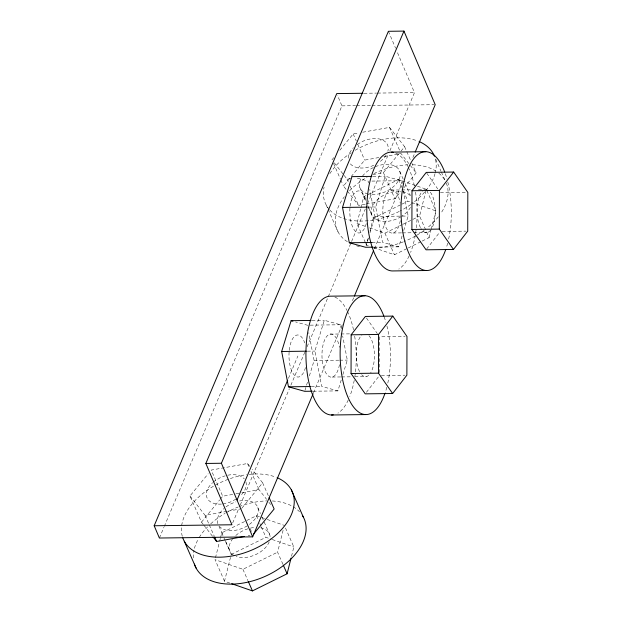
<?xml version="1.0" encoding="UTF-8"?>
<svg xmlns="http://www.w3.org/2000/svg" width="622" height="622" viewBox="0 0 622 622"><rect width="100%" height="100%" fill="white"/><g stroke="black" fill="none" stroke-linecap="round" stroke-linejoin="round"><path stroke-width="0.47" stroke-dasharray="3.11 2.33" d="M379.467 372.609L379.552 336.813L405.085 336.486M215.469 557.779L219.418 542.073M219.652 541.148L220.351 538.38M220.585 537.455L221.743 532.836L256.412 515.724L266.317 519.152M229.915 583.102L224.511 581.228L231.244 554.435L225.545 541.474M365.355 242.51L356.989 223.5L360.706 208.72M360.939 207.795L363.73 196.715L366.327 195.425M282.924 564.278L277.599 552.188L283.407 529.089M368.294 245.729L366.49 245.099L368.582 236.788M369.981 231.244L373.231 218.314L367.905 206.216M291.516 556.231L293.841 546.995L285.482 527.985M422.159 241.087L429.087 237.658L419.586 216.059L426.093 190.192M429.087 237.658L430.945 230.272M431.178 229.347L435.828 210.874L426.327 189.275L398.391 179.595L367.19 194.997M341.214 380.026L337.894 390.896L321.675 386.394L314.88 351.08L324.295 320.268L340.514 324.77L341.408 329.419M304.959 390.406L307.727 381.348M309.391 375.913L314.102 360.503L308.737 332.622M402.069 235.971L398.741 246.848L382.522 242.339L375.727 207.025L385.15 176.213L401.361 180.722L401.898 183.506M366.086 245.449L367.198 241.826M367.47 240.916L368.582 237.293M369.966 232.76L374.949 216.448L369.763 189.5M342.877 374.584L347.309 360.084L342.66 335.927M403.725 230.537L408.164 216.036L403.507 191.871M159.387 538.022L163.92 527.285M164.301 526.391L341.937 105.864L337.474 95.353M288.437 378.37L297.884 356.002M232.667 522.993L238.716 508.672M240.224 505.095L289.362 388.781M290.871 385.197L304.858 352.091M307.12 346.726L365.324 208.938M367.594 203.565L388.385 154.357M389.893 150.781L414.462 92.624L397.093 51.735M313.519 392.793L342.24 324.793M352.449 300.636L353.957 297.059M374.366 248.746L402.714 181.64M412.922 157.483L414.812 153.004M426.645 249.033L439.715 232.224M366.389 392.327L378.86 376.279M331.961 159.862L333.781 157.646M339.845 150.236L353.187 133.955L358.925 132.914M365.269 204.148L358.575 205.361L343.468 186.017L364.694 160.111L379.039 157.514M372.881 174.533L383.401 172.636L400.381 151.908M400.988 151.162L404.627 146.722L389.52 127.386L362.75 132.222M366.226 203.977L394.908 198.791L400.972 191.389M404.005 187.681L416.134 172.877L411.912 163.291M203.231 524.377L201.489 522.146L189.982 495.991L208.176 473.777M201.489 522.146L219.683 499.933M220.289 499.194L222.715 496.232L235.139 493.985M242.02 508.018L262.639 482.843L252.182 469.454M357.316 144.421L362.012 141.676A21.039 13.179 -23.7 0 1 387.864 151.239M235.901 499.101L232.597 501.037A21.039 13.179 -23.7 0 1 222.272 504.022M373.231 218.314L400.965 204.622M401.828 204.195L407.9 201.194L435.828 210.874M369.6 227.87L384.917 233.18L402.255 224.62M403.118 224.192L419.586 216.059M373.698 247.595L394.426 254.779L407.426 248.357M408.289 247.929L421.288 241.515M231.244 554.435L265.913 537.322L271.316 539.196M224.511 581.228L215.002 559.629L242.938 569.301L277.599 552.188M383.821 156.651L401.027 153.541L416.134 172.877M344.168 175.482L347.068 179.206L351.85 178.343M249.857 466.484L247.533 463.507L211.208 470.077L222.715 496.232M236.096 493.814L240.877 492.943M241.834 492.772L259.04 489.662L266.597 499.334M189.982 495.991L205.089 515.327L227.077 511.354M228.033 511.175L241.414 508.757M248.147 535.775L250.06 535.433M363.932 93.253L376.567 93.098M377.538 93.082L414.462 92.624M341.937 105.864L355.543 105.693M356.515 105.678L371.085 105.499M372.057 105.483L434.249 104.706M372.811 176.368L385.15 176.213M371.948 181.088L401.361 180.722M390.919 190.06L410.878 189.811M418.474 189.71L425.129 189.632A21.56 9.128 89.3 0 1 427.508 189.873M440.399 192.758L466.881 192.423M368.138 207.126L375.727 207.025M374.949 216.448L408.164 216.036M442.195 231.431L465.839 231.135M392.964 233.001L401.517 232.892M402.465 232.885L412.915 232.752M413.871 232.737L427.166 232.574M372.088 242.471L382.522 242.339M374.071 247.159L398.741 246.848M311.964 320.423L324.295 320.268M340.514 324.77L307.307 325.189L295.59 321.939M330.072 334.107L350.971 333.851M307.291 351.173L314.88 351.08M314.102 360.503L338.772 360.192M339.721 360.185L347.309 360.084M381.348 375.486L404.992 375.19M332.117 377.056L340.669 376.948M341.618 376.94L351.119 376.815M354.921 376.769L366.319 376.629M311.241 386.526L321.675 386.394M313.224 391.207L337.894 390.896M357.347 178.133L368.154 181.134L368.512 182.992M356.989 223.5L366 226.626M267.219 519.463L284.34 525.396M272.218 539.507L293.841 546.995M334.286 162.84L343.585 174.743M268.922 502.304L270.663 504.535M203.814 525.116L212.53 536.273M426.785 173.18L437.678 188.839M366.482 318.021L377.367 333.68M435.649 159.022L440.998 171.19M441.387 172.061L445.204 180.753A59.417 37.227 -23.7 0 0 438.79 173.134M404.627 146.722L410.38 159.8M389.52 127.386L399.876 150.921M399.767 171.361L403.212 179.183M405.124 183.529L410.473 195.697M398.391 179.595L401.812 187.37M403.336 190.83L407.9 201.194M383.401 172.636L394.908 198.791M353.187 133.955L356.258 140.93M357.79 144.413L364.694 160.111M384.917 233.18L394.426 254.779M359.835 187.533L365.954 201.435M367.866 205.781L371.692 214.473M363.73 196.715L365.627 201.03M347.068 179.206L348.219 181.818M350.139 186.18L358.575 205.361M333.501 163.353L340.405 179.043M340.786 179.913L343.468 186.017M365.736 243.373L366.49 245.099M326.255 205.081L327.778 208.564M328.159 209.427L338.104 232.022M262.639 482.843L268.393 495.921M247.533 463.507L249.453 467.868M250.985 471.352L259.04 489.662M257.788 507.49L260.462 513.57M261.994 517.045L269.637 534.422M256.412 515.724L258.309 520.039M259.833 523.499L260.976 526.088M261.349 526.951L265.913 537.322M250.238 528.809L251.389 531.429M242.938 569.301L247.875 580.536M218.998 526.266L223.205 535.822M225.498 541.039L229.705 550.594M221.743 532.836L223.64 537.159M224.021 538.022L225.164 540.611M205.089 515.327L208.922 524.051M209.303 524.921L214.295 536.25M388.408 31.294L395.584 48.182M386.145 155.088A21.039 13.179 -23.7 0 1 379.272 162.163M373.752 165.296A21.039 13.179 -23.7 0 1 349.782 163.112M348.32 158.159A21.039 13.179 -23.7 0 1 353.374 147.772M446.332 183.148A59.417 37.227 -23.7 0 1 441.099 212.988M438.331 216.806A59.417 37.227 -23.7 0 1 427.12 228.064M424.173 230.35A59.417 37.227 -23.7 0 1 416.242 235.567M415.403 236.049A59.417 37.227 -23.7 0 1 404.075 241.546M403.173 241.904A59.417 37.227 -23.7 0 1 373.604 248.015M359.5 246.592A59.417 37.227 -23.7 0 1 355.87 245.589M347.395 241.694A59.417 37.227 -23.7 0 1 344.394 196.723M349.51 190.791A59.417 37.227 -23.7 0 1 367.073 177.208M373.908 173.577A59.417 37.227 -23.7 0 1 407.822 164.807M412.495 164.776A59.417 37.227 -23.7 0 1 435.913 171.081M435.555 159.613A59.417 37.227 -23.7 0 1 435.307 172.683M435.05 173.647A59.417 37.227 -23.7 0 1 425.254 191.382M424.624 192.128A59.417 37.227 -23.7 0 1 411.562 203.962M410.8 204.506A59.417 37.227 -23.7 0 1 400.14 210.967M399.277 211.41A59.417 37.227 -23.7 0 1 329.94 210.174M329.326 209.497A59.417 37.227 -23.7 0 1 324.078 187.191M329.87 173.616A59.417 37.227 -23.7 0 1 351.135 152.802M355.216 150.267A59.417 37.227 -23.7 0 1 417.308 140.844M410.45 207.344A21.56 13.505 -23.7 0 1 401.944 216.129M401.167 216.619A21.56 13.505 -23.7 0 1 371.186 211.519A21.56 13.505 -23.7 0 1 401.05 191.413M402.597 191.646A21.56 13.505 -23.7 0 1 409.781 195.277M375.307 166.688A21.56 13.505 -23.7 0 1 400.039 176.539A21.56 13.505 -23.7 0 1 369.623 194.321M367.975 193.994A21.56 13.505 -23.7 0 1 361.46 177.698M362.502 176.143A21.56 13.505 -23.7 0 1 373.589 167.442M349.937 208.067A21.039 8.91 89.3 0 0 361.157 232.333L363.295 230.28A21.039 8.91 89.3 0 0 366.28 223.593M350.093 206.286A21.039 8.91 89.3 0 1 354.175 193.613L356.313 191.568A21.039 8.91 89.3 0 1 366.148 200.681M445.305 173.678A59.417 25.16 89.3 0 1 447.024 179.105M447.778 181.951A59.417 25.16 89.3 0 1 448.532 239.571M447.646 243.233A59.417 25.16 89.3 0 1 446.324 247.774M395.709 153.02A59.417 25.16 89.3 0 1 407.869 166.439M408.289 167.295A59.417 25.16 89.3 0 1 414.361 185.807M415.527 192.128A59.417 25.16 89.3 0 1 415.41 234.377M415.247 235.334A59.417 25.16 89.3 0 1 410.621 252.423M409.136 255.906A59.417 25.16 89.3 0 1 398.788 269.085M430.564 230.218A21.56 9.128 89.3 0 1 420.931 228.484M420.456 227.621A21.56 9.128 89.3 0 1 422.812 190.853M430.338 192.198A21.56 9.128 89.3 0 1 431.567 228.748M400.311 220.631A21.56 9.128 89.3 0 1 386.355 228.251A21.56 9.128 89.3 0 1 386.309 194.243A21.56 9.128 89.3 0 1 400.296 203.277M289.09 352.122A21.039 8.91 89.3 0 0 300.309 376.38L302.447 374.335A21.039 8.91 89.3 0 0 305.666 366.716M289.246 350.334A21.039 8.91 89.3 0 1 293.327 337.668L295.466 335.623A21.039 8.91 89.3 0 1 304.733 342.932M384.147 316.87A59.417 25.16 89.3 0 1 385.904 322.227M386.923 325.998A59.417 25.16 89.3 0 1 387.265 385.415M386.798 387.288A59.417 25.16 89.3 0 1 385.189 392.7M334.861 297.075A59.417 25.16 89.3 0 1 347.014 310.487M347.441 311.35A59.417 25.16 89.3 0 1 353.514 329.862M354.68 336.183A59.417 25.16 89.3 0 1 354.867 376.489M354.229 380.337A59.417 25.16 89.3 0 1 349.774 396.471M348.281 399.962A59.417 25.16 89.3 0 1 337.94 413.132M368.636 375.408A21.56 9.128 89.3 0 1 361.646 374.693M359.602 371.676A21.56 9.128 89.3 0 1 361.965 334.9M368.947 335.616A21.56 9.128 89.3 0 1 370.72 372.803M339.464 364.686A21.56 9.128 89.3 0 1 325.5 372.298A21.56 9.128 89.3 0 1 325.462 338.298A21.56 9.128 89.3 0 1 339.441 347.333M245.931 481.933A21.039 13.179 -23.7 0 1 241.235 494.941M221.424 504.092A21.039 13.179 -23.7 0 1 206.978 497.717A21.039 13.179 -23.7 0 1 212.6 482.726M213.245 482.159A21.039 13.179 -23.7 0 1 215.329 480.542L220.025 477.797A21.039 13.179 -23.7 0 1 225.148 475.846M227.761 475.208A21.039 13.179 -23.7 0 1 244.29 478.901M193.286 557.872A59.417 37.227 -23.7 0 1 193.947 550.252M194.422 548.309A59.417 37.227 -23.7 0 1 198.286 539.095M199.258 537.439A59.417 37.227 -23.7 0 1 207.53 526.92M210.726 523.825A59.417 37.227 -23.7 0 1 225.086 513.329M225.926 512.847A59.417 37.227 -23.7 0 1 238.156 506.992M239.066 506.635A59.417 37.227 -23.7 0 1 266.784 500.897M272.335 500.974A59.417 37.227 -23.7 0 1 292.356 506.269M293.156 506.728A59.417 37.227 -23.7 0 1 299.532 511.782M260.61 527.775A21.56 13.505 -23.7 0 1 270.119 538.007M269.209 541.886A21.56 13.505 -23.7 0 1 236.158 556.55M233.755 555.407A21.56 13.505 -23.7 0 1 232.371 539.204M235.792 535.503A21.56 13.505 -23.7 0 1 247.82 528.801M250.495 528.094A21.56 13.505 -23.7 0 1 254.911 527.456M239.532 500.974A21.56 13.505 -23.7 0 1 257.687 507.21A21.56 13.505 -23.7 0 1 248.87 524.797M247.331 525.808A21.56 13.505 -23.7 0 1 219.698 526.686M217.848 523.654A21.56 13.505 -23.7 0 1 223.943 508.563M226.027 506.876A21.56 13.505 -23.7 0 1 235.963 501.868M182.285 536.273A59.417 37.227 -23.7 0 1 246.514 474.672M249.228 474.345A59.417 37.227 -23.7 0 1 275.321 476.965"/><path stroke-width="0.93" d="M351.049 373.495L351.142 334.799L365.394 316.45L392.816 316.108L406.975 336.463L406.881 375.167L392.63 393.508L365.207 393.85L351.049 373.495L378.471 373.153L392.63 393.508M378.471 373.153L378.565 334.449L392.816 316.108M411.896 229.448L411.989 190.744L426.241 172.403L453.663 172.053L467.822 192.416L467.728 231.112L453.477 249.453L426.054 249.803L411.896 229.448L439.319 229.098L453.477 249.453M439.319 229.098L439.412 190.402L453.663 172.053M231.718 583.724L252.439 590.9L287.107 573.787L291.057 558.082M312.275 391.222L304.687 391.316L288.468 386.814L281.673 351.5L291.088 320.688L311.016 320.439M373.122 247.167L365.534 247.261L349.315 242.759L342.52 207.445L351.935 176.632L371.863 176.384M313.138 393.687L252.664 536.848L159.387 538.022L154.178 525.753L336.727 93.595L362.96 93.269M154.178 525.753L231.913 524.781L205.859 463.452L388.408 31.294L403.958 31.1L435.221 104.69L415.185 152.11M252.664 536.848L221.401 463.258L403.958 31.1M237.036 500.057L287.683 380.159M354.338 296.165L373.612 250.534M253.527 534.174L274.147 508.998L269.163 497.67M213.105 537.019L216.596 541.482L244.322 536.467M391.603 152.118L425.806 151.69M411.989 190.744L439.412 190.402M342.52 207.445L367.19 207.134M349.315 242.759L372.088 242.471M426.49 270.516L392.288 270.943A59.417 25.16 89.3 0 1 366.778 208.961A59.417 25.16 89.3 0 1 393.244 152.289M364.958 295.745L330.748 296.173A59.417 25.16 89.3 0 0 305.954 357.16A59.417 25.16 89.3 0 0 333.306 414.874M351.142 334.799L378.565 334.449M281.673 351.5L306.335 351.189M288.468 386.814L310.292 386.542M331.44 414.998L365.643 414.563M205.859 463.452L221.401 463.258M291.088 320.688L292.892 321.185M291.368 489.934L303.225 516.874M283.305 565.141L287.107 573.787M248.256 581.399L252.439 590.9M214.676 537.12L216.596 541.482M184.267 541.21L196.117 568.15M419.096 141.552A59.417 37.227 -23.7 0 1 434.483 156.208M445.749 249.508A59.417 25.16 89.3 0 1 409.393 254.468A59.417 25.16 89.3 0 1 408.219 168.383A59.417 25.16 89.3 0 1 444.683 171.975M384.894 393.555A59.417 25.16 89.3 0 1 348.545 398.523A59.417 25.16 89.3 0 1 347.364 312.438A59.417 25.16 89.3 0 1 383.828 316.03M302.323 515.35A59.417 37.227 -23.7 0 1 265.485 576.213A59.417 37.227 -23.7 0 1 194.391 564.076M277.117 477.68A59.417 37.227 -23.7 0 1 265.485 542.866A59.417 37.227 -23.7 0 1 182.821 537.983"/></g></svg>
